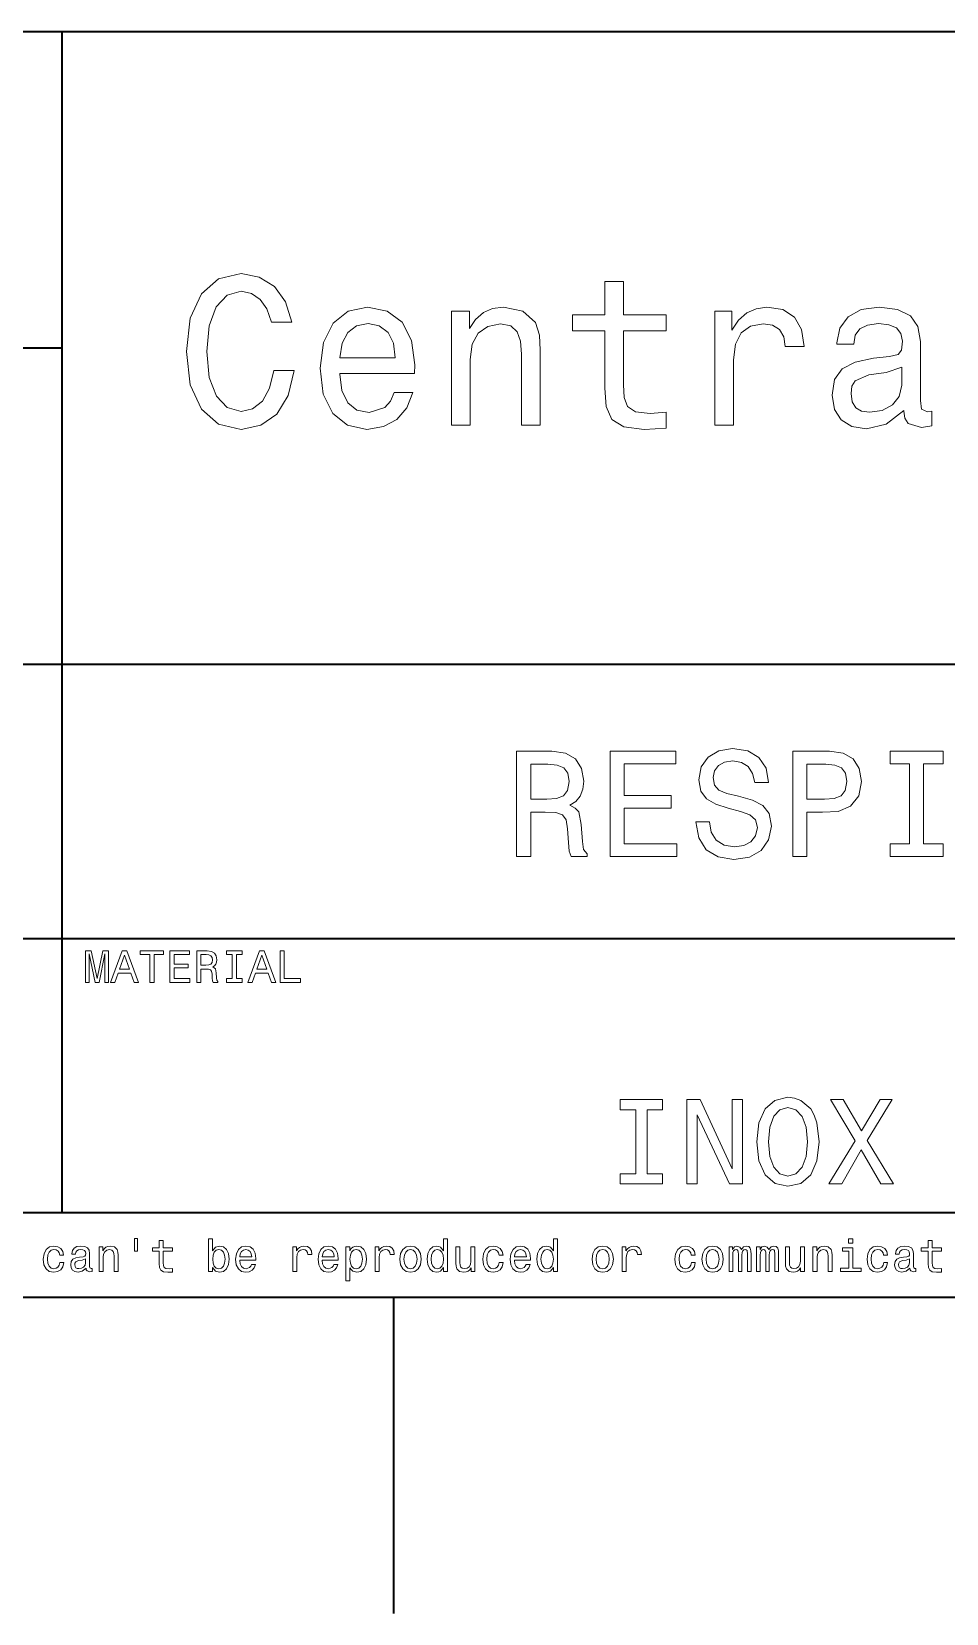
# Model space of a CAD drawing. Extents: x 0 to 1189, y 0 to 841.
# Drawn here: x 1022.6 to 1065.9, y 5 to 80 of the extents above; entities that cross this region are included whole.
import ezdxf

# ---------------------------------------------------------------- set-up
doc = ezdxf.new("R2010")
doc.units = 0

msp = doc.modelspace()

# ---------------------------------------------------------------- linework, layer by layer
at = {"color": 7, "lineweight": 35}
for p, q in [((979, 80), (1169, 80)), ((1024, 24), (1024, 80)), ((979, 65), (1024, 65)), ((979, 50), (1144, 50)), ((979, 37), (1144, 37)), ((979, 24), (1144, 24)), ((20, 20), (1169, 20)), ((979, 20), (1169, 20))]:
    msp.add_line(p, q, dxfattribs=at)
at = {"color": 7, "lineweight": 35, "ltscale": 0.375}
msp.add_line((1039.699951, 20), (1039.699951, 5), dxfattribs=at)
at = {"color": 7, "lineweight": 13}
for points in [[(1034.021606, 63.935879), (1033.819824, 63.088615), (1033.487061, 62.483429), (1033.023071, 62.110229), (1032.478394, 61.989193), (1031.822754, 62.17075), (1031.30835, 62.715416), (1030.965454, 63.603024), (1030.854492, 64.833572), (1030.965454, 66.054031), (1031.298218, 66.951729), (1031.812622, 67.496399), (1032.478394, 67.688042), (1032.962524, 67.587173), (1033.376099, 67.304756), (1033.698853, 66.850861), (1033.920776, 66.225502), (1034.878906, 66.225502), (1034.576294, 67.183716), (1034.05188, 67.909943), (1033.335693, 68.363831), (1032.478394, 68.525215), (1031.40918, 68.273056), (1030.592163, 67.567001), (1030.067749, 66.407059), (1029.886108, 64.833572), (1030.067749, 63.260086), (1030.592163, 62.100143), (1031.40918, 61.384007), (1032.478394, 61.14193), (1033.416382, 61.333572), (1034.172852, 61.868156), (1034.70752, 62.745678), (1034.989868, 63.935879)], [(1049.706055, 65.811958), (1049.706055, 63.098701), (1049.766602, 62.22118), (1050.04895, 61.615993), (1050.61377, 61.262966), (1051.572021, 61.14193), (1052.620972, 61.192364), (1052.620972, 61.958931), (1051.854492, 61.898415), (1051.158447, 61.979107), (1050.785278, 62.231266), (1050.623901, 62.6549), (1050.593628, 63.25), (1050.593628, 65.811958), (1052.620972, 65.811958), (1052.620972, 66.568443), (1050.593628, 66.568443), (1050.593628, 68.152016), (1049.706055, 68.152016), (1049.706055, 66.568443), (1048.172852, 66.568443), (1048.172852, 65.811958)], [(1037.148438, 63.78458), (1040.698853, 63.78458), (1040.708862, 64.198128), (1040.547485, 65.35807), (1040.10376, 66.225502), (1039.397705, 66.75), (1038.459595, 66.941643), (1037.541748, 66.739914), (1036.835693, 66.175072), (1036.381836, 65.257202), (1036.220459, 64.046829), (1036.371704, 62.806194), (1036.825684, 61.898415), (1037.521606, 61.333572), (1038.429321, 61.14193), (1039.216064, 61.273052), (1039.861694, 61.615993), (1040.335693, 62.160664), (1040.608032, 62.886887), (1039.730469, 62.886887), (1039.54895, 62.483429), (1039.286743, 62.180836), (1038.540283, 61.938759), (1037.965454, 62.049709), (1037.531738, 62.402737), (1037.249268, 62.977665), (1037.148438, 63.754322)], [(1042.443726, 61.333572), (1043.331421, 61.333572), (1043.331421, 64.460373), (1043.422119, 65.176514), (1043.714722, 65.701004), (1044.168579, 66.023773), (1044.773804, 66.144814), (1045.257935, 66.043945), (1045.560547, 65.771614), (1045.711792, 65.317719), (1045.762207, 64.712532), (1045.762207, 61.333572), (1046.64978, 61.333572), (1046.64978, 64.894089), (1046.609497, 65.610229), (1046.427979, 66.20533), (1045.832886, 66.75), (1044.904907, 66.941643), (1044.390503, 66.871033), (1043.956787, 66.679398), (1043.583496, 66.356628), (1043.291016, 65.922913), (1043.291016, 66.75), (1042.443726, 66.75)], [(1054.920776, 61.333572), (1055.80835, 61.333572), (1055.80835, 64.430115), (1055.89917, 65.176514), (1056.171387, 65.71109), (1056.615234, 66.033859), (1057.210327, 66.144814), (1057.654175, 66.074203), (1057.987061, 65.872475), (1058.188721, 65.529541), (1058.259399, 65.065559), (1059.156982, 65.065559), (1059.036011, 65.882561), (1058.703125, 66.467575), (1058.148438, 66.820602), (1057.391968, 66.941643), (1056.877441, 66.860947), (1056.433716, 66.659218), (1056.040283, 66.316284), (1055.727661, 65.852303), (1055.727661, 66.75), (1054.920776, 66.75)], [(1063.877441, 62.039623), (1063.877441, 62.009365), (1063.927979, 61.666424), (1064.079224, 61.424351), (1064.714722, 61.232708), (1065.208862, 61.3134), (1065.208862, 61.999279), (1064.99707, 61.969021), (1064.714722, 62.100143), (1064.664185, 62.503601), (1064.664185, 65.307632), (1064.543213, 66.023773), (1064.190186, 66.528099), (1063.574951, 66.830688), (1062.70752, 66.941643), (1061.860229, 66.820602), (1061.234863, 66.477661), (1060.841431, 65.943085), (1060.710327, 65.23703), (1060.710327, 65.176514), (1061.507202, 65.176514), (1061.577759, 65.600143), (1061.799683, 65.90274), (1062.162842, 66.08429), (1062.677246, 66.1549), (1063.171387, 66.104469), (1063.524414, 65.953171), (1063.736328, 65.690918), (1063.806885, 65.327812), (1063.766602, 64.904175), (1063.605225, 64.69236), (1063.20166, 64.591499), (1062.44519, 64.510803), (1061.577759, 64.329247), (1060.962524, 64.006485), (1060.599365, 63.502159), (1060.488403, 62.755764), (1060.589355, 62.090057), (1060.901978, 61.595821), (1061.406372, 61.283138), (1062.102295, 61.172188), (1063.040283, 61.384007)], [(1037.148438, 64.530975), (1037.259399, 65.226944), (1037.531738, 65.741356), (1037.94519, 66.054031), (1038.489868, 66.164986), (1039.024414, 66.054031), (1039.437988, 65.741356), (1039.690186, 65.226944), (1039.781006, 64.530975)], [(1063.776611, 63.229828), (1063.65564, 62.70533), (1063.332886, 62.301872), (1062.848633, 62.039623), (1062.25354, 61.948845), (1061.870239, 61.999279), (1061.5979, 62.160664), (1061.426514, 62.443081), (1061.376099, 62.836452), (1061.416382, 63.18948), (1061.577759, 63.441643), (1062.223267, 63.724064), (1063.040283, 63.8451), (1063.776611, 64.087173)], [(1045.527466, 40.881123), (1046.197388, 40.881123), (1046.197388, 42.992073), (1046.881836, 42.992073), (1047.38623, 42.970459), (1047.703247, 42.869595), (1047.876099, 42.631844), (1047.94812, 42.206772), (1047.984131, 41.558357), (1048.027466, 41.133286), (1048.113892, 40.881123), (1048.870361, 40.881123), (1048.870361, 41.018009), (1048.70459, 41.219738), (1048.646973, 41.594379), (1048.596558, 42.401295), (1048.474121, 42.999279), (1048.30835, 43.1866), (1048.049072, 43.323486), (1048.337158, 43.503601), (1048.53894, 43.755764), (1048.668579, 44.072765), (1048.711792, 44.454609), (1048.610962, 45.059795), (1048.322754, 45.513687), (1047.84729, 45.787464), (1047.198853, 45.881123), (1045.527466, 45.881123)], [(1049.958252, 40.881123), (1053.128296, 40.881123), (1053.128296, 41.486309), (1050.621094, 41.486309), (1050.621094, 43.179394), (1052.854492, 43.179394), (1052.854492, 43.777374), (1050.621094, 43.777374), (1050.621094, 45.275936), (1053.070679, 45.275936), (1053.070679, 45.881123), (1049.958252, 45.881123)], [(1054.670044, 42.530979), (1054.014404, 42.530979), (1054.158569, 41.767288), (1054.518799, 41.20533), (1055.073486, 40.866714), (1055.822754, 40.744236), (1056.564819, 40.859509), (1057.119629, 41.17651), (1057.472656, 41.67363), (1057.602295, 42.32925), (1057.494263, 42.920029), (1057.19165, 43.301872), (1056.701782, 43.554031), (1056.046143, 43.741352), (1055.484131, 43.878242), (1055.116699, 44.036743), (1054.907837, 44.267288), (1054.843018, 44.627522), (1054.907837, 44.951729), (1055.095093, 45.196686), (1055.383301, 45.362389), (1055.779541, 45.420029), (1056.182983, 45.34798), (1056.5, 45.153458), (1056.708984, 44.82925), (1056.809814, 44.389767), (1057.465454, 44.389767), (1057.465454, 44.404179), (1057.35022, 45.081409), (1057.011597, 45.585732), (1056.478394, 45.902737), (1055.757935, 46.010807), (1055.109497, 45.902737), (1054.605225, 45.600143), (1054.281006, 45.131844), (1054.165771, 44.526657), (1054.259399, 43.986309), (1054.533203, 43.618874), (1054.965454, 43.373917), (1055.556274, 43.1866), (1056.139771, 43.020893), (1056.579346, 42.862389), (1056.845825, 42.631844), (1056.939575, 42.257202), (1056.853027, 41.875359), (1056.629761, 41.587173), (1056.291138, 41.407059), (1055.851563, 41.349422), (1055.361694, 41.428673), (1054.987061, 41.659222), (1054.749268, 42.033859)], [(1058.625366, 40.881123), (1059.288208, 40.881123), (1059.288208, 42.992073), (1060.023071, 42.992073), (1060.765137, 43.028095), (1061.355957, 43.280258), (1061.737793, 43.770172), (1061.867432, 44.440201), (1061.766602, 45.059795), (1061.478394, 45.513687), (1061.00293, 45.787464), (1060.354492, 45.881123), (1058.625366, 45.881123)], [(1064.151367, 41.486309), (1063.229126, 41.486309), (1063.229126, 40.881123), (1065.736328, 40.881123), (1065.736328, 41.486309), (1064.814209, 41.486309), (1064.814209, 45.275936), (1065.736328, 45.275936), (1065.736328, 45.881123), (1063.229126, 45.881123), (1063.229126, 45.275936), (1064.151367, 45.275936)], [(1047.011597, 45.26873), (1047.45105, 45.225502), (1047.760864, 45.088615), (1047.955322, 44.836452), (1048.020264, 44.440201), (1047.94812, 44.022331), (1047.753662, 43.770172), (1047.422241, 43.640488), (1046.968384, 43.604465), (1046.197388, 43.604465), (1046.197388, 45.26873)], [(1060.174438, 45.26873), (1060.606689, 45.225502), (1060.923706, 45.088615), (1061.110962, 44.836452), (1061.175781, 44.440201), (1061.10376, 44.022331), (1060.909302, 43.770172), (1060.577881, 43.640488), (1060.123901, 43.604465), (1059.288208, 43.604465), (1059.288208, 45.26873)], [(1025.110229, 34.918587), (1025.276611, 34.918587), (1025.276611, 36.280258), (1025.557617, 34.918587), (1025.74353, 34.918587), (1026.022339, 36.280258), (1026.022339, 34.918587), (1026.190918, 34.918587), (1026.190918, 36.418587), (1025.927246, 36.418587), (1025.650635, 35.095821), (1025.376099, 36.418587), (1025.110229, 36.418587)], [(1026.294678, 34.918587), (1026.49353, 34.918587), (1026.651245, 35.359509), (1027.25, 35.359509), (1027.407837, 34.918587), (1027.610962, 34.918587), (1027.062012, 36.42075), (1026.841553, 36.42075)], [(1026.720459, 35.543228), (1026.951782, 36.204609), (1027.182983, 35.543228)], [(1028.153442, 34.918587), (1028.352295, 34.918587), (1028.352295, 36.23703), (1028.806152, 36.23703), (1028.806152, 36.418587), (1027.697388, 36.418587), (1027.697388, 36.23703), (1028.153442, 36.23703)], [(1029.100098, 34.918587), (1030.051147, 34.918587), (1030.051147, 35.100143), (1029.29895, 35.100143), (1029.29895, 35.608067), (1029.968994, 35.608067), (1029.968994, 35.787464), (1029.29895, 35.787464), (1029.29895, 36.23703), (1030.033813, 36.23703), (1030.033813, 36.418587), (1029.100098, 36.418587)], [(1030.373169, 34.918587), (1030.574219, 34.918587), (1030.574219, 35.551872), (1030.779541, 35.551872), (1030.930786, 35.545387), (1031.025879, 35.515129), (1031.077759, 35.443802), (1031.099365, 35.31628), (1031.110229, 35.121758), (1031.123169, 34.994236), (1031.14917, 34.918587), (1031.376099, 34.918587), (1031.376099, 34.959652), (1031.326416, 35.020172), (1031.309082, 35.132565), (1031.293945, 35.374638), (1031.257202, 35.554035), (1031.20752, 35.610229), (1031.129639, 35.651295), (1031.216187, 35.70533), (1031.276611, 35.780979), (1031.315552, 35.87608), (1031.328491, 35.990631), (1031.298218, 36.172188), (1031.211792, 36.308357), (1031.069214, 36.390488), (1030.874634, 36.418587), (1030.373169, 36.418587)], [(1030.818481, 36.234871), (1030.950317, 36.221901), (1031.043213, 36.180836), (1031.101563, 36.105186), (1031.121094, 35.986309), (1031.099365, 35.86095), (1031.041016, 35.785301), (1030.94165, 35.746395), (1030.80542, 35.735588), (1030.574219, 35.735588), (1030.574219, 36.234871)], [(1032.056885, 35.100143), (1031.780273, 35.100143), (1031.780273, 34.918587), (1032.532471, 34.918587), (1032.532471, 35.100143), (1032.255737, 35.100143), (1032.255737, 36.23703), (1032.532471, 36.23703), (1032.532471, 36.418587), (1031.780273, 36.418587), (1031.780273, 36.23703), (1032.056885, 36.23703)], [(1032.800415, 34.918587), (1032.999268, 34.918587), (1033.157104, 35.359509), (1033.755737, 35.359509), (1033.913574, 34.918587), (1034.116699, 34.918587), (1033.567749, 36.42075), (1033.34729, 36.42075)], [(1033.226196, 35.543228), (1033.45752, 36.204609), (1033.688721, 35.543228)], [(1034.319824, 34.918587), (1035.283813, 34.918587), (1035.283813, 35.100143), (1034.518677, 35.100143), (1034.518677, 36.418587), (1034.319824, 36.418587)], [(1051.181519, 25.844381), (1050.443726, 25.844381), (1050.443726, 25.360231), (1052.449585, 25.360231), (1052.449585, 25.844381), (1051.711792, 25.844381), (1051.711792, 28.876081), (1052.449585, 28.876081), (1052.449585, 29.360231), (1050.443726, 29.360231), (1050.443726, 28.876081), (1051.181519, 28.876081)], [(1053.602295, 25.360231), (1054.080688, 25.360231), (1054.080688, 28.639771), (1055.61377, 25.360231), (1056.230469, 25.360231), (1056.230469, 29.360231), (1055.746338, 29.360231), (1055.746338, 26.080692), (1054.230469, 29.360231), (1053.602295, 29.360231)], [(1056.904907, 27.360231), (1057.008667, 26.461096), (1057.30835, 25.798271), (1057.775146, 25.38905), (1058.386108, 25.250721), (1058.991333, 25.38905), (1059.463989, 25.798271), (1059.757935, 26.461096), (1059.867432, 27.360231), (1059.757935, 28.253603), (1059.631104, 28.616714), (1059.463989, 28.916428), (1058.991333, 29.325649), (1058.703125, 29.429396), (1058.386108, 29.469742), (1057.769409, 29.325649), (1057.302612, 28.922192), (1057.008667, 28.259367)], [(1060.328491, 25.360231), (1060.933716, 25.360231), (1061.850098, 26.979828), (1062.783813, 25.360231), (1063.394775, 25.360231), (1062.144043, 27.417868), (1063.331421, 29.365995), (1062.749268, 29.365995), (1061.867432, 27.884727), (1061.002808, 29.365995), (1060.397705, 29.365995), (1061.579224, 27.412106)], [(1057.45813, 27.360231), (1057.521606, 28.057638), (1057.711792, 28.570606), (1058.005737, 28.881845), (1058.386108, 28.991356), (1058.760742, 28.881845), (1059.054688, 28.564842), (1059.244873, 28.051874), (1059.314087, 27.360231), (1059.244873, 26.662825), (1059.054688, 26.149857), (1058.760742, 25.838617), (1058.386108, 25.734871), (1058.005737, 25.838617), (1057.711792, 26.149857), (1057.521606, 26.657061)], [(1027.420776, 22.768372), (1027.420776, 22.180475), (1027.565552, 22.180475), (1027.565552, 22.768372)], [(1028.60083, 22.17399), (1028.60083, 21.592579), (1028.61377, 21.404537), (1028.674316, 21.274855), (1028.79541, 21.199207), (1029.000732, 21.173269), (1029.225464, 21.184076), (1029.225464, 21.348343), (1029.061279, 21.335373), (1028.912109, 21.352665), (1028.832153, 21.4067), (1028.797485, 21.497478), (1028.791016, 21.625), (1028.791016, 22.17399), (1029.225464, 22.17399), (1029.225464, 22.336094), (1028.791016, 22.336094), (1028.791016, 22.675432), (1028.60083, 22.675432), (1028.60083, 22.336094), (1028.272339, 22.336094), (1028.272339, 22.17399)], [(1031.127563, 21.393732), (1031.267944, 21.227304), (1031.460327, 21.173269), (1031.641968, 21.214336), (1031.786743, 21.337536), (1031.877563, 21.534222), (1031.912109, 21.795748), (1031.877563, 22.057276), (1031.784546, 22.251801), (1031.641968, 22.372837), (1031.460327, 22.416065), (1031.270142, 22.359869), (1031.192383, 22.290705), (1031.127563, 22.197765), (1031.127563, 22.766211), (1030.937256, 22.766211), (1030.937256, 21.214336), (1031.127563, 21.214336)], [(1042.070557, 21.393732), (1042.070557, 21.214336), (1042.260742, 21.214336), (1042.260742, 22.766211), (1042.072754, 22.766211), (1042.072754, 22.197765), (1041.927979, 22.36203), (1041.839355, 22.400936), (1041.737671, 22.416065), (1041.553955, 22.372837), (1041.411377, 22.251801), (1041.318359, 22.057276), (1041.286011, 21.795748), (1041.318359, 21.534222), (1041.411377, 21.337536), (1041.553955, 21.214336), (1041.737671, 21.173269), (1041.839355, 21.1884), (1041.930054, 21.227304)], [(1047.275146, 21.393732), (1047.275146, 21.214336), (1047.465332, 21.214336), (1047.465332, 22.766211), (1047.277344, 22.766211), (1047.277344, 22.197765), (1047.132568, 22.36203), (1047.043945, 22.400936), (1046.942383, 22.416065), (1046.758667, 22.372837), (1046.615967, 22.251801), (1046.523071, 22.057276), (1046.490601, 21.795748), (1046.523071, 21.534222), (1046.615967, 21.337536), (1046.758667, 21.214336), (1046.942383, 21.173269), (1047.043945, 21.1884), (1047.134766, 21.227304)], [(1061.462524, 22.766211), (1061.261475, 22.766211), (1061.261475, 22.550072), (1061.462524, 22.550072)], [(1065.033203, 22.17399), (1065.033203, 21.592579), (1065.046143, 21.404537), (1065.106689, 21.274855), (1065.227661, 21.199207), (1065.432983, 21.173269), (1065.657837, 21.184076), (1065.657837, 21.348343), (1065.49353, 21.335373), (1065.34436, 21.352665), (1065.264404, 21.4067), (1065.229858, 21.497478), (1065.223389, 21.625), (1065.223389, 22.17399), (1065.657837, 22.17399), (1065.657837, 22.336094), (1065.223389, 22.336094), (1065.223389, 22.675432), (1065.033203, 22.675432), (1065.033203, 22.336094), (1064.70459, 22.336094), (1064.70459, 22.17399)], [(1023.880371, 21.990273), (1024.068481, 21.990273), (1024.029541, 22.163183), (1023.936584, 22.299351), (1023.791809, 22.383644), (1023.60376, 22.416065), (1023.39624, 22.372837), (1023.238464, 22.251801), (1023.139038, 22.055115), (1023.104492, 21.791426), (1023.136902, 21.529898), (1023.234131, 21.335373), (1023.387573, 21.214336), (1023.597229, 21.173269), (1023.783142, 21.20569), (1023.927979, 21.296469), (1024.027344, 21.439119), (1024.070557, 21.629322), (1023.889038, 21.629322), (1023.856628, 21.508284), (1023.796082, 21.417507), (1023.709656, 21.361311), (1023.60376, 21.344019), (1023.471924, 21.372118), (1023.37677, 21.458572), (1023.31842, 21.599062), (1023.299011, 21.797911), (1023.31842, 21.992434), (1023.378967, 22.132925), (1023.476196, 22.219379), (1023.60376, 22.24964), (1023.716125, 22.230186), (1023.800415, 22.180475), (1023.856628, 22.098343)], [(1025.131836, 21.365633), (1025.131836, 21.35915), (1025.1427, 21.285662), (1025.175049, 21.233789), (1025.311279, 21.192722), (1025.417114, 21.210014), (1025.417114, 21.356987), (1025.371704, 21.350504), (1025.311279, 21.378601), (1025.300415, 21.465057), (1025.300415, 22.065922), (1025.274536, 22.219379), (1025.198853, 22.32745), (1025.067017, 22.39229), (1024.881104, 22.416065), (1024.699585, 22.390129), (1024.565552, 22.316643), (1024.481201, 22.202089), (1024.453125, 22.050793), (1024.453125, 22.037823), (1024.623901, 22.037823), (1024.639038, 22.128601), (1024.686646, 22.193443), (1024.764404, 22.232347), (1024.874634, 22.247478), (1024.980591, 22.236671), (1025.056152, 22.20425), (1025.101563, 22.148054), (1025.116699, 22.070244), (1025.108032, 21.979465), (1025.073486, 21.934076), (1024.987061, 21.912464), (1024.824951, 21.895172), (1024.639038, 21.856268), (1024.507202, 21.787104), (1024.429443, 21.679033), (1024.40564, 21.519091), (1024.427246, 21.37644), (1024.494263, 21.270533), (1024.602295, 21.203529), (1024.751465, 21.179754), (1024.952393, 21.225143)], [(1025.110229, 21.620676), (1025.084229, 21.508284), (1025.015137, 21.421829), (1024.911377, 21.365633), (1024.783813, 21.34618), (1024.70166, 21.356987), (1024.643311, 21.391569), (1024.606567, 21.452089), (1024.595825, 21.536383), (1024.604492, 21.61203), (1024.639038, 21.666065), (1024.777344, 21.726583), (1024.952393, 21.752522), (1025.110229, 21.804394)], [(1025.74353, 21.214336), (1025.933716, 21.214336), (1025.933716, 21.884365), (1025.953125, 22.037823), (1026.015869, 22.150215), (1026.113159, 22.219379), (1026.242798, 22.245316), (1026.346558, 22.223701), (1026.411377, 22.165344), (1026.443848, 22.068083), (1026.45459, 21.9384), (1026.45459, 21.214336), (1026.644775, 21.214336), (1026.644775, 21.977304), (1026.636108, 22.130762), (1026.59729, 22.258286), (1026.469727, 22.375), (1026.270874, 22.416065), (1026.160645, 22.400936), (1026.067749, 22.359869), (1025.987793, 22.290705), (1025.925049, 22.197765), (1025.925049, 22.375), (1025.74353, 22.375)], [(1031.717529, 21.795748), (1031.695923, 21.601225), (1031.637573, 21.458572), (1031.544678, 21.372118), (1031.427979, 21.344019), (1031.300415, 21.372118), (1031.20752, 21.458572), (1031.14917, 21.599062), (1031.129639, 21.795748), (1031.14917, 21.990273), (1031.20752, 22.130762), (1031.300415, 22.215057), (1031.427979, 22.245316), (1031.544678, 22.215057), (1031.637573, 22.128601), (1031.695923, 21.988111)], [(1032.415649, 21.739553), (1033.176514, 21.739553), (1033.178711, 21.828169), (1033.144043, 22.076729), (1033.04895, 22.262608), (1032.897705, 22.375), (1032.696655, 22.416065), (1032.5, 22.372837), (1032.348633, 22.251801), (1032.251465, 22.055115), (1032.216797, 21.795748), (1032.249268, 21.529898), (1032.346558, 21.335373), (1032.495605, 21.214336), (1032.690186, 21.173269), (1032.858765, 21.201368), (1032.99707, 21.274855), (1033.098633, 21.391569), (1033.156982, 21.54719), (1032.968994, 21.54719), (1032.930054, 21.460733), (1032.873901, 21.395893), (1032.713989, 21.344019), (1032.59082, 21.367794), (1032.497803, 21.443443), (1032.437256, 21.566643), (1032.415649, 21.733068)], [(1032.415649, 21.899494), (1032.439453, 22.04863), (1032.497803, 22.158861), (1032.586426, 22.225864), (1032.703125, 22.24964), (1032.817749, 22.225864), (1032.906372, 22.158861), (1032.960327, 22.04863), (1032.979858, 21.899494)], [(1034.922852, 21.214336), (1035.113037, 21.214336), (1035.113037, 21.877882), (1035.132568, 22.037823), (1035.190918, 22.152376), (1035.286011, 22.22154), (1035.413574, 22.245316), (1035.508667, 22.230186), (1035.579956, 22.186958), (1035.623169, 22.113472), (1035.638306, 22.014048), (1035.830688, 22.014048), (1035.804688, 22.189121), (1035.733398, 22.31448), (1035.614502, 22.390129), (1035.452393, 22.416065), (1035.342163, 22.398775), (1035.24707, 22.355547), (1035.162842, 22.282061), (1035.095825, 22.182636), (1035.095825, 22.375), (1034.922852, 22.375)], [(1036.319092, 21.739553), (1037.079956, 21.739553), (1037.082153, 21.828169), (1037.047485, 22.076729), (1036.952393, 22.262608), (1036.801147, 22.375), (1036.600098, 22.416065), (1036.403442, 22.372837), (1036.252197, 22.251801), (1036.154907, 22.055115), (1036.120239, 21.795748), (1036.15271, 21.529898), (1036.25, 21.335373), (1036.39917, 21.214336), (1036.593628, 21.173269), (1036.762207, 21.201368), (1036.900513, 21.274855), (1037.002197, 21.391569), (1037.060547, 21.54719), (1036.872437, 21.54719), (1036.833496, 21.460733), (1036.777344, 21.395893), (1036.617432, 21.344019), (1036.494263, 21.367794), (1036.401245, 21.443443), (1036.340698, 21.566643), (1036.319092, 21.733068)], [(1036.319092, 21.899494), (1036.342896, 22.04863), (1036.401245, 22.158861), (1036.489868, 22.225864), (1036.606567, 22.24964), (1036.721191, 22.225864), (1036.809814, 22.158861), (1036.86377, 22.04863), (1036.883301, 21.899494)], [(1037.633301, 22.195604), (1037.633301, 22.375), (1037.443115, 22.375), (1037.443115, 20.764769), (1037.633301, 20.764769), (1037.633301, 21.391569), (1037.700317, 21.289986), (1037.775879, 21.222982), (1037.966064, 21.173269), (1038.147705, 21.214336), (1038.290283, 21.337536), (1038.383301, 21.532061), (1038.417847, 21.795748), (1038.383301, 22.057276), (1038.290283, 22.251801), (1038.147705, 22.372837), (1037.966064, 22.416065), (1037.862427, 22.403097), (1037.773804, 22.36203), (1037.69812, 22.292866)], [(1037.933716, 21.344019), (1037.806152, 21.372118), (1037.713257, 21.458572), (1037.654907, 21.599062), (1037.635376, 21.795748), (1037.654907, 21.990273), (1037.713257, 22.130762), (1037.806152, 22.215057), (1037.933716, 22.245316), (1038.050415, 22.215057), (1038.143311, 22.128601), (1038.20166, 21.988111), (1038.223267, 21.795748), (1038.20166, 21.601225), (1038.143311, 21.458572), (1038.050415, 21.372118)], [(1038.826294, 21.214336), (1039.016602, 21.214336), (1039.016602, 21.877882), (1039.036011, 22.037823), (1039.09436, 22.152376), (1039.189453, 22.22154), (1039.317017, 22.245316), (1039.412109, 22.230186), (1039.483398, 22.186958), (1039.526611, 22.113472), (1039.541748, 22.014048), (1039.734131, 22.014048), (1039.708252, 22.189121), (1039.636841, 22.31448), (1039.517944, 22.390129), (1039.355835, 22.416065), (1039.245605, 22.398775), (1039.150513, 22.355547), (1039.066284, 22.282061), (1038.999268, 22.182636), (1038.999268, 22.375), (1038.826294, 22.375)], [(1040, 21.793587), (1040.034546, 21.529898), (1040.134033, 21.335373), (1040.291748, 21.214336), (1040.50354, 21.173269), (1040.713257, 21.214336), (1040.870972, 21.333212), (1040.970459, 21.527737), (1041.007202, 21.793587), (1040.970459, 22.057276), (1040.870972, 22.253962), (1040.713257, 22.372837), (1040.50354, 22.416065), (1040.291748, 22.372837), (1040.134033, 22.251801), (1040.034546, 22.057276)], [(1040.194458, 21.795748), (1040.213989, 21.990273), (1040.274414, 22.130762), (1040.371704, 22.217218), (1040.50354, 22.247478), (1040.633301, 22.217218), (1040.730469, 22.132925), (1040.791016, 21.990273), (1040.812622, 21.795748), (1040.791016, 21.599062), (1040.730469, 21.456411), (1040.633301, 21.369955), (1040.50354, 21.341858), (1040.371704, 21.369955), (1040.274414, 21.456411), (1040.213989, 21.599062)], [(1041.770142, 22.245316), (1041.895508, 22.215057), (1041.990601, 22.130762), (1042.046753, 21.990273), (1042.068359, 21.795748), (1042.046753, 21.599062), (1041.990601, 21.458572), (1041.895508, 21.372118), (1041.770142, 21.344019), (1041.651245, 21.372118), (1041.560547, 21.458572), (1041.5, 21.601225), (1041.480469, 21.795748), (1041.5, 21.988111), (1041.560547, 22.128601), (1041.651245, 22.215057)], [(1043.553345, 22.375), (1043.363037, 22.375), (1043.363037, 21.704971), (1043.341431, 21.549351), (1043.278809, 21.436958), (1043.181519, 21.367794), (1043.053955, 21.34618), (1042.952393, 21.363472), (1042.887573, 21.415344), (1042.85083, 21.503962), (1042.842163, 21.629322), (1042.842163, 22.375), (1042.651978, 22.375), (1042.651978, 21.61203), (1042.658447, 21.458572), (1042.699585, 21.331051), (1042.824951, 21.214336), (1043.025879, 21.173269), (1043.134033, 21.1884), (1043.226929, 21.227304), (1043.306885, 21.294308), (1043.371704, 21.391569), (1043.371704, 21.214336), (1043.553345, 21.214336)], [(1044.698853, 21.990273), (1044.886841, 21.990273), (1044.8479, 22.163183), (1044.755005, 22.299351), (1044.610229, 22.383644), (1044.422119, 22.416065), (1044.214722, 22.372837), (1044.056885, 22.251801), (1043.95752, 22.055115), (1043.922852, 21.791426), (1043.955322, 21.529898), (1044.052612, 21.335373), (1044.206055, 21.214336), (1044.415649, 21.173269), (1044.601563, 21.20569), (1044.746338, 21.296469), (1044.845825, 21.439119), (1044.889038, 21.629322), (1044.70752, 21.629322), (1044.675049, 21.508284), (1044.614502, 21.417507), (1044.528076, 21.361311), (1044.422119, 21.344019), (1044.290283, 21.372118), (1044.19519, 21.458572), (1044.136841, 21.599062), (1044.117432, 21.797911), (1044.136841, 21.992434), (1044.197388, 22.132925), (1044.294678, 22.219379), (1044.422119, 22.24964), (1044.534546, 22.230186), (1044.618896, 22.180475), (1044.675049, 22.098343)], [(1045.427246, 21.739553), (1046.187988, 21.739553), (1046.190186, 21.828169), (1046.15564, 22.076729), (1046.060547, 22.262608), (1045.90918, 22.375), (1045.70813, 22.416065), (1045.511475, 22.372837), (1045.360229, 22.251801), (1045.262939, 22.055115), (1045.228394, 21.795748), (1045.260742, 21.529898), (1045.358032, 21.335373), (1045.507202, 21.214336), (1045.70166, 21.173269), (1045.870239, 21.201368), (1046.008667, 21.274855), (1046.110229, 21.391569), (1046.168579, 21.54719), (1045.980469, 21.54719), (1045.94165, 21.460733), (1045.885376, 21.395893), (1045.725464, 21.344019), (1045.602295, 21.367794), (1045.509277, 21.443443), (1045.448853, 21.566643), (1045.427246, 21.733068)], [(1045.427246, 21.899494), (1045.450928, 22.04863), (1045.509277, 22.158861), (1045.5979, 22.225864), (1045.714722, 22.24964), (1045.829224, 22.225864), (1045.917847, 22.158861), (1045.971924, 22.04863), (1045.991333, 21.899494)], [(1046.974731, 22.245316), (1047.100098, 22.215057), (1047.19519, 22.130762), (1047.251465, 21.990273), (1047.273071, 21.795748), (1047.251465, 21.599062), (1047.19519, 21.458572), (1047.100098, 21.372118), (1046.974731, 21.344019), (1046.855835, 21.372118), (1046.765137, 21.458572), (1046.70459, 21.601225), (1046.685181, 21.795748), (1046.70459, 21.988111), (1046.765137, 22.128601), (1046.855835, 22.215057)], [(1049.108032, 21.793587), (1049.142578, 21.529898), (1049.242065, 21.335373), (1049.39978, 21.214336), (1049.611694, 21.173269), (1049.821289, 21.214336), (1049.979126, 21.333212), (1050.078491, 21.527737), (1050.115234, 21.793587), (1050.078491, 22.057276), (1049.979126, 22.253962), (1049.821289, 22.372837), (1049.611694, 22.416065), (1049.39978, 22.372837), (1049.242065, 22.251801), (1049.142578, 22.057276)], [(1049.302612, 21.795748), (1049.322021, 21.990273), (1049.382568, 22.130762), (1049.479858, 22.217218), (1049.611694, 22.247478), (1049.741333, 22.217218), (1049.838623, 22.132925), (1049.89917, 21.990273), (1049.920776, 21.795748), (1049.89917, 21.599062), (1049.838623, 21.456411), (1049.741333, 21.369955), (1049.611694, 21.341858), (1049.479858, 21.369955), (1049.382568, 21.456411), (1049.322021, 21.599062)], [(1050.536743, 21.214336), (1050.726929, 21.214336), (1050.726929, 21.877882), (1050.746338, 22.037823), (1050.804688, 22.152376), (1050.899902, 22.22154), (1051.027344, 22.245316), (1051.122437, 22.230186), (1051.193848, 22.186958), (1051.237061, 22.113472), (1051.252197, 22.014048), (1051.444458, 22.014048), (1051.418579, 22.189121), (1051.34729, 22.31448), (1051.228394, 22.390129), (1051.066284, 22.416065), (1050.956055, 22.398775), (1050.860962, 22.355547), (1050.776611, 22.282061), (1050.709595, 22.182636), (1050.709595, 22.375), (1050.536743, 22.375)], [(1053.806885, 21.990273), (1053.994995, 21.990273), (1053.956055, 22.163183), (1053.863037, 22.299351), (1053.718262, 22.383644), (1053.530273, 22.416065), (1053.322754, 22.372837), (1053.164917, 22.251801), (1053.065552, 22.055115), (1053.031006, 21.791426), (1053.063354, 21.529898), (1053.160645, 21.335373), (1053.314087, 21.214336), (1053.523804, 21.173269), (1053.709595, 21.20569), (1053.854492, 21.296469), (1053.953857, 21.439119), (1053.99707, 21.629322), (1053.815552, 21.629322), (1053.783081, 21.508284), (1053.722656, 21.417507), (1053.636108, 21.361311), (1053.530273, 21.344019), (1053.398438, 21.372118), (1053.303345, 21.458572), (1053.244995, 21.599062), (1053.225464, 21.797911), (1053.244995, 21.992434), (1053.30542, 22.132925), (1053.40271, 22.219379), (1053.530273, 22.24964), (1053.642578, 22.230186), (1053.726929, 22.180475), (1053.783081, 22.098343)], [(1054.312622, 21.793587), (1054.34729, 21.529898), (1054.446655, 21.335373), (1054.604492, 21.214336), (1054.816284, 21.173269), (1055.025879, 21.214336), (1055.183716, 21.333212), (1055.283081, 21.527737), (1055.319824, 21.793587), (1055.283081, 22.057276), (1055.183716, 22.253962), (1055.025879, 22.372837), (1054.816284, 22.416065), (1054.604492, 22.372837), (1054.446655, 22.251801), (1054.34729, 22.057276)], [(1054.507202, 21.795748), (1054.526611, 21.990273), (1054.587158, 22.130762), (1054.684448, 22.217218), (1054.816284, 22.247478), (1054.945923, 22.217218), (1055.043213, 22.132925), (1055.10376, 21.990273), (1055.125366, 21.795748), (1055.10376, 21.599062), (1055.043213, 21.456411), (1054.945923, 21.369955), (1054.816284, 21.341858), (1054.684448, 21.369955), (1054.587158, 21.456411), (1054.526611, 21.599062)], [(1055.59436, 21.214336), (1055.769409, 21.214336), (1055.769409, 21.990273), (1055.780273, 22.106987), (1055.812622, 22.191282), (1055.862427, 22.240993), (1055.927246, 22.260447), (1055.979126, 22.243155), (1056.013672, 22.199926), (1056.031006, 22.12644), (1056.037476, 22.029179), (1056.037476, 21.214336), (1056.20166, 21.214336), (1056.20166, 21.990273), (1056.212524, 22.104826), (1056.244995, 22.189121), (1056.296875, 22.240993), (1056.361694, 22.260447), (1056.413574, 22.243155), (1056.44812, 22.199926), (1056.469727, 22.029179), (1056.469727, 21.214336), (1056.644775, 21.214336), (1056.644775, 22.016211), (1056.634033, 22.182636), (1056.599365, 22.310158), (1056.530273, 22.387968), (1056.417847, 22.416065), (1056.286011, 22.372837), (1056.184448, 22.247478), (1056.104492, 22.370676), (1055.970459, 22.416065), (1055.84729, 22.372837), (1055.762939, 22.251801), (1055.762939, 22.375), (1055.59436, 22.375)], [(1056.895508, 21.214336), (1057.070557, 21.214336), (1057.070557, 21.990273), (1057.081421, 22.106987), (1057.11377, 22.191282), (1057.163574, 22.240993), (1057.228394, 22.260447), (1057.280273, 22.243155), (1057.314819, 22.199926), (1057.332153, 22.12644), (1057.338623, 22.029179), (1057.338623, 21.214336), (1057.50293, 21.214336), (1057.50293, 21.990273), (1057.513672, 22.104826), (1057.546143, 22.189121), (1057.598022, 22.240993), (1057.662842, 22.260447), (1057.714722, 22.243155), (1057.749268, 22.199926), (1057.770874, 22.029179), (1057.770874, 21.214336), (1057.945923, 21.214336), (1057.945923, 22.016211), (1057.935181, 22.182636), (1057.900635, 22.310158), (1057.831421, 22.387968), (1057.718994, 22.416065), (1057.587158, 22.372837), (1057.485596, 22.247478), (1057.40564, 22.370676), (1057.271606, 22.416065), (1057.148438, 22.372837), (1057.064087, 22.251801), (1057.064087, 22.375), (1056.895508, 22.375)], [(1059.167114, 22.375), (1058.976929, 22.375), (1058.976929, 21.704971), (1058.955322, 21.549351), (1058.8927, 21.436958), (1058.79541, 21.367794), (1058.667847, 21.34618), (1058.566284, 21.363472), (1058.501465, 21.415344), (1058.464722, 21.503962), (1058.456055, 21.629322), (1058.456055, 22.375), (1058.265869, 22.375), (1058.265869, 21.61203), (1058.272339, 21.458572), (1058.313354, 21.331051), (1058.438721, 21.214336), (1058.639771, 21.173269), (1058.747803, 21.1884), (1058.84082, 21.227304), (1058.920776, 21.294308), (1058.985596, 21.391569), (1058.985596, 21.214336), (1059.167114, 21.214336)], [(1059.573486, 21.214336), (1059.763672, 21.214336), (1059.763672, 21.884365), (1059.783203, 22.037823), (1059.845825, 22.150215), (1059.943115, 22.219379), (1060.072754, 22.245316), (1060.176514, 22.223701), (1060.241333, 22.165344), (1060.273804, 22.068083), (1060.284546, 21.9384), (1060.284546, 21.214336), (1060.474731, 21.214336), (1060.474731, 21.977304), (1060.466187, 22.130762), (1060.427246, 22.258286), (1060.299683, 22.375), (1060.10083, 22.416065), (1059.990601, 22.400936), (1059.897705, 22.359869), (1059.817749, 22.290705), (1059.755005, 22.197765), (1059.755005, 22.375), (1059.573486, 22.375)], [(1061.456055, 21.374279), (1061.456055, 22.336094), (1060.967529, 22.336094), (1060.967529, 22.17399), (1061.265869, 22.17399), (1061.265869, 21.374279), (1060.876831, 21.374279), (1060.876831, 21.214336), (1061.849365, 21.214336), (1061.849365, 21.374279)], [(1062.915039, 21.990273), (1063.103027, 21.990273), (1063.064087, 22.163183), (1062.971191, 22.299351), (1062.826416, 22.383644), (1062.638306, 22.416065), (1062.430786, 22.372837), (1062.273071, 22.251801), (1062.173584, 22.055115), (1062.139038, 21.791426), (1062.171509, 21.529898), (1062.268799, 21.335373), (1062.422241, 21.214336), (1062.631836, 21.173269), (1062.817749, 21.20569), (1062.962524, 21.296469), (1063.062012, 21.439119), (1063.105225, 21.629322), (1062.923584, 21.629322), (1062.891235, 21.508284), (1062.830688, 21.417507), (1062.744263, 21.361311), (1062.638306, 21.344019), (1062.50647, 21.372118), (1062.411377, 21.458572), (1062.353027, 21.599062), (1062.333618, 21.797911), (1062.353027, 21.992434), (1062.413574, 22.132925), (1062.510864, 22.219379), (1062.638306, 22.24964), (1062.750732, 22.230186), (1062.834961, 22.180475), (1062.891235, 22.098343)], [(1064.166382, 21.365633), (1064.166382, 21.35915), (1064.177246, 21.285662), (1064.209717, 21.233789), (1064.345825, 21.192722), (1064.451782, 21.210014), (1064.451782, 21.356987), (1064.406372, 21.350504), (1064.345825, 21.378601), (1064.334961, 21.465057), (1064.334961, 22.065922), (1064.309082, 22.219379), (1064.233398, 22.32745), (1064.101563, 22.39229), (1063.915771, 22.416065), (1063.734131, 22.390129), (1063.600098, 22.316643), (1063.515869, 22.202089), (1063.487793, 22.050793), (1063.487793, 22.037823), (1063.658447, 22.037823), (1063.673584, 22.128601), (1063.721191, 22.193443), (1063.79895, 22.232347), (1063.90918, 22.247478), (1064.015137, 22.236671), (1064.09082, 22.20425), (1064.13623, 22.148054), (1064.151367, 22.070244), (1064.1427, 21.979465), (1064.108032, 21.934076), (1064.021606, 21.912464), (1063.859497, 21.895172), (1063.673584, 21.856268), (1063.541748, 21.787104), (1063.463989, 21.679033), (1063.440186, 21.519091), (1063.461792, 21.37644), (1063.528809, 21.270533), (1063.636841, 21.203529), (1063.786011, 21.179754), (1063.987061, 21.225143)], [(1064.144775, 21.620676), (1064.118896, 21.508284), (1064.049683, 21.421829), (1063.945923, 21.365633), (1063.818481, 21.34618), (1063.736328, 21.356987), (1063.677979, 21.391569), (1063.641235, 21.452089), (1063.630371, 21.536383), (1063.639038, 21.61203), (1063.673584, 21.666065), (1063.812012, 21.726583), (1063.987061, 21.752522), (1064.144775, 21.804394)]]:
    msp.add_lwpolyline(points, close=True, dxfattribs=at)

doc.saveas('drawing.dxf')
